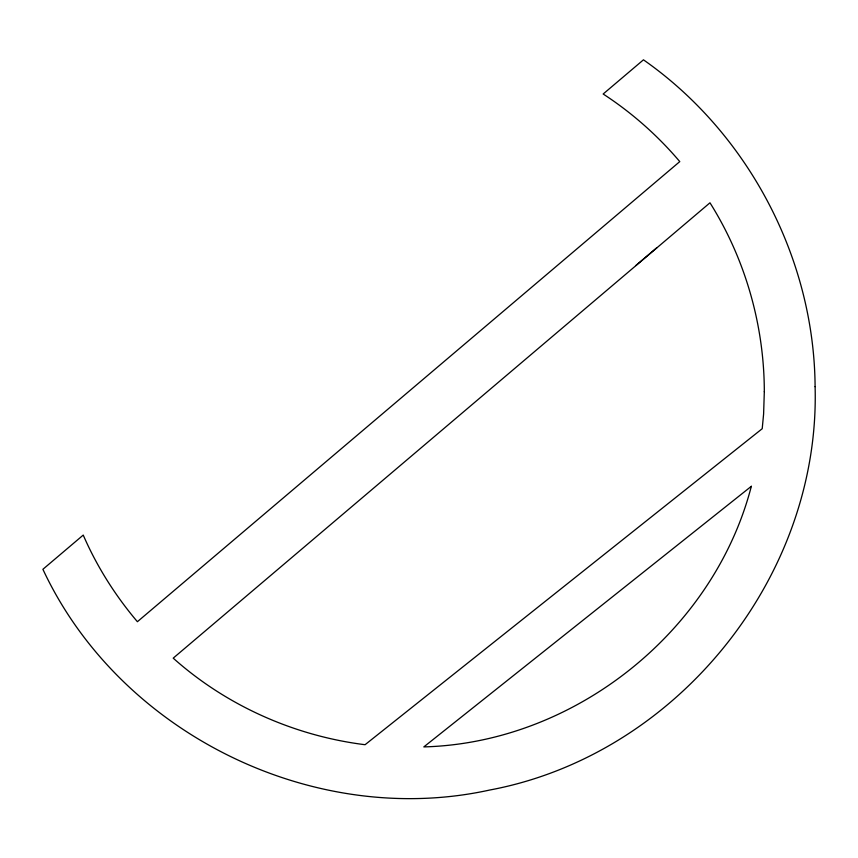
<?xml version="1.0" encoding="UTF-8"?>
<svg xmlns="http://www.w3.org/2000/svg" width="858" height="858" viewBox="0 0 858 858"><rect width="100%" height="100%" fill="white"/><g stroke="black" fill="none" stroke-linecap="round" stroke-linejoin="round"><path stroke-width="1.29" d="M635.778 265.572L656.938 247.619M815.1 386.636C820.484 576.79 676.683 755.051 489.693 790.036C313.17 828.849 119.326 733.075 42.9 569.294L83.237 535.081C96.836 566.43 115.304 595.666 137.398 621.707L679.772 161.604C657.689 135.521 631.81 112.655 603.163 94.005L643.457 59.824C748.412 133.29 814.188 258.526 815.1 386.636M764.317 391.656L763.609 413.996L762.215 428.71L365.1 744.69L363.996 744.583C293.704 735.574 226.126 705.405 173.209 658.15L709.974 202.799C745.302 259.041 764.221 325.268 764.317 391.656M751.34 486.304C713.566 631.971 574.249 742.835 423.82 746.91L751.34 486.304"/></g></svg>
